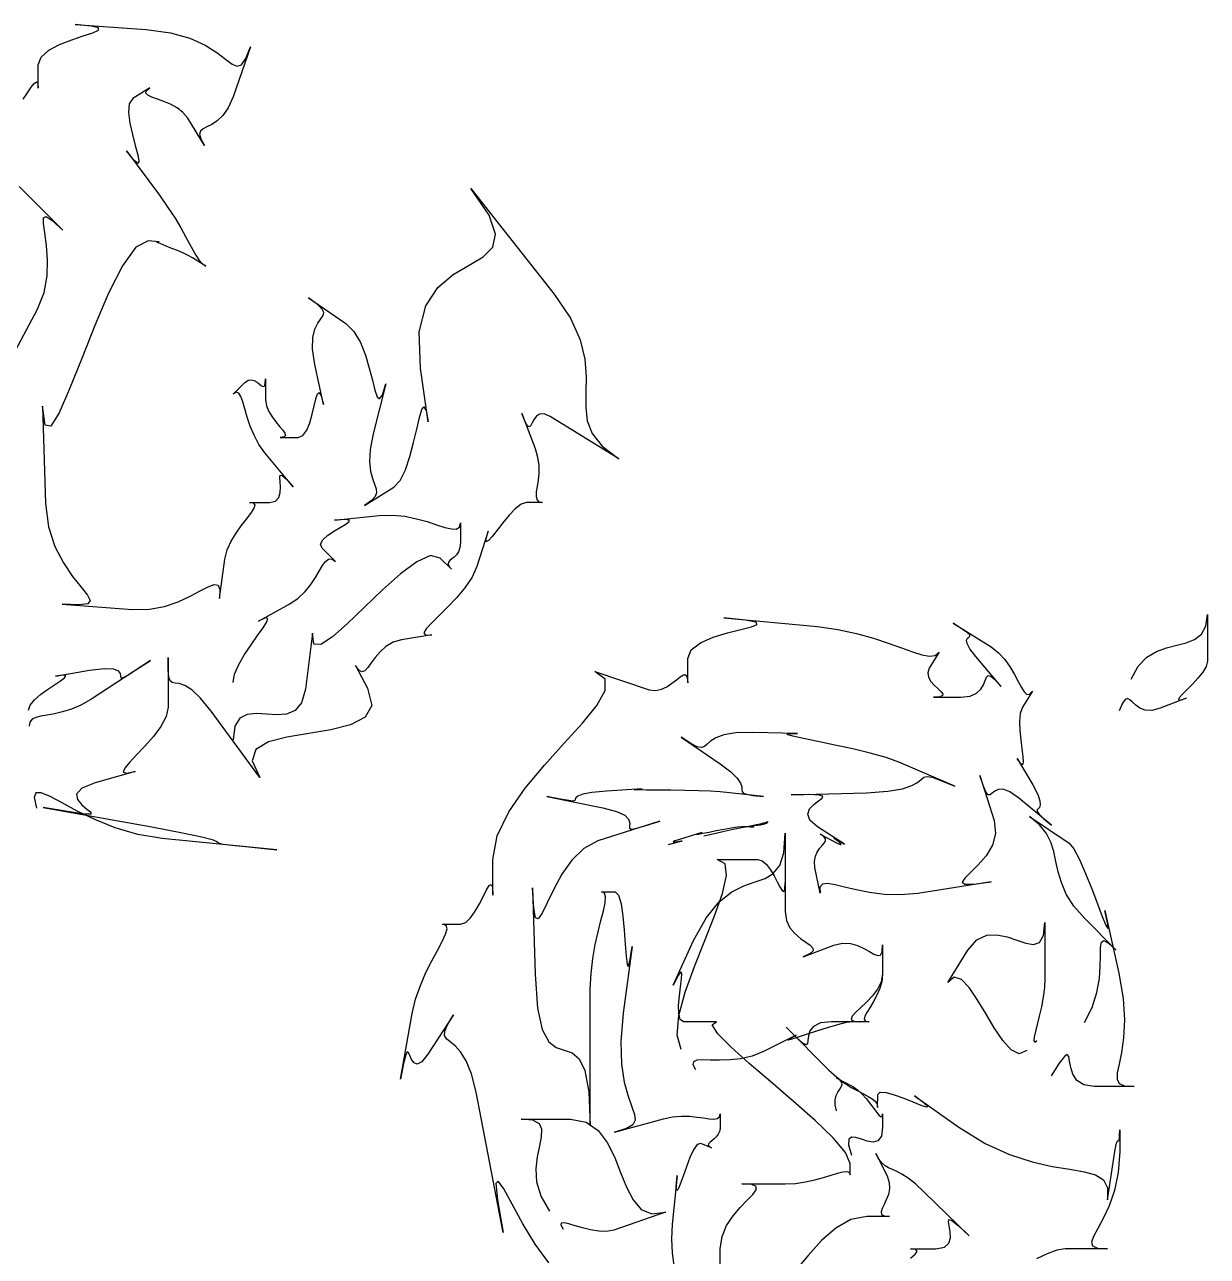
# Model space of a CAD drawing. Extents: x 20 to 243, y 20 to 241.
# Drawn here: x 181.86 to 218.28, y 187.78 to 225.73 of the extents above; entities that cross this region are included whole.
import ezdxf

# ---------------------------------------------------------------- set-up
doc = ezdxf.new("R2010")
doc.units = 0

msp = doc.modelspace()

# ---------------------------------------------------------------- linework, layer by layer
for points in [[(181.817, 223.434), (181.949, 223.629), (182.063, 223.795), (182.155, 223.913), (182.224, 223.961), (182.267, 223.918), (182.282, 223.764), (182.282, 224.487), (182.373, 224.728), (182.61, 224.935), (182.941, 225.109), (183.312, 225.255), (183.67, 225.377), (183.963, 225.476), (184.137, 225.557), (184.138, 225.624), (183.915, 225.679), (183.414, 225.726), (185.607, 225.579), (186.355, 225.478), (186.952, 225.304), (187.419, 225.09), (187.778, 224.866), (188.049, 224.663), (188.253, 224.512), (188.411, 224.443), (188.545, 224.489), (188.675, 224.679), (188.822, 225.046), (188.279, 223.498), (188.13, 223.162), (187.963, 222.923), (187.791, 222.759), (187.625, 222.65), (187.476, 222.575), (187.357, 222.515), (187.278, 222.447), (187.252, 222.352), (187.291, 222.21), (187.405, 221.999), (186.885, 222.839), (186.739, 223.017), (186.557, 223.158), (186.354, 223.271), (186.146, 223.36), (185.951, 223.432), (185.783, 223.495), (185.66, 223.554), (185.597, 223.616), (185.61, 223.687), (185.715, 223.774), (185.191, 223.45), (185.081, 223.286), (185.06, 223.022), (185.101, 222.695), (185.18, 222.342), (185.271, 222.003), (185.347, 221.715), (185.384, 221.517), (185.356, 221.445), (185.236, 221.537), (185, 221.833), (186.011, 220.467), (186.276, 220.093), (186.494, 219.759), (186.672, 219.463), (186.817, 219.203), (186.938, 218.977), (187.042, 218.783), (187.137, 218.619), (187.231, 218.482), (187.33, 218.371), (187.445, 218.283), (187.032, 218.539), (186.894, 218.616), (186.735, 218.692), (186.565, 218.765), (186.396, 218.833), (186.238, 218.894), (186.103, 218.947), (186.001, 218.989), (185.944, 219.018), (185.942, 219.033), (186.006, 219.032), (185.669, 219.065), (185.285, 218.869), (184.873, 218.291), (184.447, 217.448), (184.024, 216.457), (183.62, 215.435), (183.249, 214.5), (182.928, 213.768), (182.671, 213.358), (182.496, 213.386), (182.417, 213.97), (182.502, 210.968), (182.593, 210.255), (182.792, 209.648), (183.055, 209.14), (183.34, 208.725), (183.601, 208.398), (183.794, 208.152), (183.877, 207.983), (183.805, 207.883), (183.534, 207.847), (183.02, 207.869), (185.186, 207.704), (185.704, 207.713), (186.173, 207.803), (186.592, 207.946), (186.956, 208.113), (187.264, 208.276), (187.512, 208.407), (187.699, 208.478), (187.82, 208.459), (187.874, 208.322), (187.858, 208.04), (188.032, 209.256), (188.103, 209.539), (188.223, 209.808), (188.372, 210.059), (188.535, 210.288), (188.693, 210.492), (188.828, 210.667), (188.922, 210.81), (188.959, 210.916), (188.92, 210.983), (188.787, 211.006), (189.405, 211.006), (189.588, 211.048), (189.691, 211.156), (189.736, 211.307), (189.741, 211.476), (189.729, 211.638), (189.72, 211.769), (189.735, 211.843), (189.793, 211.838), (189.917, 211.728), (190.127, 211.488), (189.262, 212.53), (189.075, 212.794), (188.927, 213.075), (188.811, 213.358), (188.72, 213.632), (188.646, 213.884), (188.582, 214.099), (188.521, 214.266), (188.457, 214.371), (188.381, 214.401), (188.286, 214.344), (188.64, 214.697), (188.743, 214.769), (188.842, 214.783), (188.934, 214.757), (189.018, 214.706), (189.093, 214.648), (189.158, 214.598), (189.21, 214.573), (189.249, 214.59), (189.274, 214.665), (189.282, 214.814), (189.282, 214.173), (189.31, 213.984), (189.382, 213.805), (189.483, 213.638), (189.599, 213.485), (189.713, 213.349), (189.811, 213.232), (189.877, 213.137), (189.896, 213.066), (189.853, 213.021), (189.732, 213.006), (190.282, 213.006), (190.43, 213.068), (190.549, 213.23), (190.643, 213.459), (190.718, 213.719), (190.779, 213.976), (190.832, 214.197), (190.881, 214.346), (190.933, 214.388), (190.992, 214.291), (191.064, 214.019), (190.797, 215.256), (190.729, 215.729), (190.739, 216.084), (190.802, 216.342), (190.894, 216.526), (190.987, 216.659), (191.058, 216.76), (191.08, 216.854), (191.028, 216.962), (190.878, 217.105), (190.603, 217.307), (191.756, 216.514), (192.004, 216.267), (192.201, 215.93), (192.355, 215.542), (192.475, 215.142), (192.57, 214.769), (192.649, 214.462), (192.72, 214.258), (192.794, 214.196), (192.878, 214.316), (192.981, 214.655), (192.595, 213.115), (192.504, 212.64), (192.484, 212.263), (192.513, 211.968), (192.57, 211.74), (192.634, 211.564), (192.684, 211.423), (192.699, 211.304), (192.658, 211.189), (192.54, 211.064), (192.323, 210.913), (193.232, 211.475), (193.428, 211.683), (193.592, 212.012), (193.729, 212.417), (193.842, 212.85), (193.938, 213.267), (194.019, 213.62), (194.09, 213.865), (194.157, 213.954), (194.223, 213.842), (194.292, 213.483), (194.049, 215.143), (194.007, 216.261), (194.213, 217.067), (194.589, 217.631), (195.06, 218.023), (195.549, 218.313), (195.981, 218.571), (196.279, 218.867), (196.366, 219.271), (196.167, 219.852), (195.605, 220.682), (198.166, 217.426), (198.668, 216.679), (198.966, 216.012), (199.11, 215.415), (199.153, 214.877), (199.146, 214.389), (199.14, 213.941), (199.186, 213.523), (199.337, 213.124), (199.644, 212.736), (200.158, 212.347), (198.043, 213.654), (197.858, 213.734), (197.72, 213.728), (197.62, 213.663), (197.548, 213.565), (197.495, 213.46), (197.451, 213.374), (197.406, 213.333), (197.35, 213.363), (197.275, 213.49), (197.17, 213.741), (197.581, 212.67), (197.659, 212.401), (197.692, 212.146), (197.692, 211.907), (197.672, 211.689), (197.643, 211.495), (197.619, 211.328), (197.611, 211.193), (197.633, 211.091), (197.696, 211.028), (197.814, 211.006), (197.318, 211.006), (197.155, 210.952), (196.971, 210.809), (196.778, 210.608), (196.588, 210.379), (196.411, 210.152), (196.259, 209.958), (196.144, 209.827), (196.077, 209.79), (196.07, 209.876), (196.134, 210.115), (195.789, 209.026), (195.641, 208.699), (195.422, 208.375), (195.161, 208.064), (194.883, 207.774), (194.616, 207.512), (194.388, 207.287), (194.225, 207.108), (194.155, 206.982), (194.204, 206.918), (194.4, 206.925), (193.471, 206.776), (193.206, 206.698), (192.987, 206.568), (192.807, 206.405), (192.658, 206.23), (192.535, 206.061), (192.43, 205.917), (192.336, 205.819), (192.247, 205.784), (192.155, 205.833), (192.053, 205.985), (192.416, 205.287), (192.549, 204.752), (192.349, 204.386), (191.901, 204.148), (191.293, 203.994), (190.61, 203.884), (189.94, 203.775), (189.368, 203.627), (188.981, 203.397), (188.865, 203.044), (189.106, 202.526), (187.608, 204.575), (187.28, 204.977), (187.011, 205.228), (186.794, 205.364), (186.624, 205.423), (186.496, 205.441), (186.404, 205.455), (186.342, 205.504), (186.305, 205.623), (186.287, 205.851), (186.282, 206.224), (186.282, 204.697), (186.22, 204.406), (186.058, 204.1), (185.829, 203.793), (185.569, 203.497), (185.312, 203.226), (185.091, 202.994), (184.943, 202.813), (184.9, 202.698), (184.997, 202.662), (185.27, 202.717), (184.032, 202.364), (183.62, 202.196), (183.464, 202.021), (183.489, 201.85), (183.62, 201.692), (183.782, 201.558), (183.9, 201.459), (183.899, 201.404), (183.704, 201.403), (183.24, 201.467), (182.432, 201.606), (185.782, 201.006), (186.727, 200.829), (187.317, 200.702), (187.639, 200.616), (187.778, 200.561), (187.822, 200.526), (187.857, 200.502), (187.969, 200.478), (188.244, 200.443), (188.77, 200.389), (189.633, 200.304), (186.099, 200.648), (185.344, 200.774), (184.65, 200.979), (184.026, 201.231), (183.479, 201.497), (183.017, 201.745), (182.646, 201.943), (182.375, 202.058), (182.211, 202.058), (182.161, 201.912), (182.233, 201.586)], [(180.81, 214.256), (182.259, 216.963), (182.462, 217.473), (182.554, 217.985), (182.567, 218.477), (182.532, 218.925), (182.48, 219.307), (182.441, 219.598), (182.446, 219.775), (182.527, 219.816), (182.714, 219.696), (183.038, 219.393), (181.696, 220.735)], [(188.282, 205.456), (188.33, 205.718), (188.456, 206.011), (188.632, 206.317), (188.834, 206.62), (189.033, 206.901), (189.204, 207.142), (189.319, 207.324), (189.352, 207.431), (189.277, 207.444), (189.066, 207.345), (190.024, 207.881), (190.285, 208.059), (190.499, 208.262), (190.673, 208.477), (190.816, 208.691), (190.934, 208.889), (191.036, 209.059), (191.129, 209.188), (191.221, 209.261), (191.32, 209.266), (191.432, 209.189), (191.025, 209.596), (190.974, 209.723), (191.041, 209.856), (191.188, 209.99), (191.38, 210.117), (191.58, 210.234), (191.75, 210.334), (191.855, 210.412), (191.858, 210.463), (191.721, 210.479), (191.409, 210.457), (192.783, 210.603), (193.187, 210.616), (193.571, 210.578), (193.929, 210.504), (194.257, 210.412), (194.548, 210.318), (194.798, 210.237), (195.002, 210.186), (195.154, 210.181), (195.249, 210.239), (195.282, 210.375), (195.282, 209.771), (195.265, 209.611), (195.22, 209.487), (195.158, 209.392), (195.086, 209.32), (195.015, 209.262), (194.954, 209.213), (194.914, 209.164), (194.902, 209.109), (194.929, 209.041), (195.003, 208.951), (194.663, 209.292), (194.362, 209.366), (193.94, 209.178), (193.436, 208.802), (192.886, 208.31), (192.328, 207.774), (191.799, 207.267), (191.338, 206.861), (190.981, 206.629), (190.766, 206.642), (190.731, 206.974), (190.507, 205.256), (190.39, 204.835), (190.189, 204.591), (189.926, 204.48), (189.626, 204.457), (189.309, 204.479), (189, 204.5), (188.72, 204.475), (188.492, 204.361), (188.338, 204.113), (188.282, 203.686)], [(198.003, 187.578), (197.585, 188.149), (197.204, 188.782), (196.877, 189.381), (196.62, 189.851), (196.448, 190.095), (196.377, 190.017), (196.423, 189.522), (196.602, 188.514), (195.767, 192.838), (195.625, 193.395), (195.459, 193.796), (195.284, 194.072), (195.115, 194.257), (194.966, 194.381), (194.854, 194.476), (194.792, 194.576), (194.797, 194.711), (194.883, 194.914), (195.064, 195.216), (194.282, 194.006), (194.095, 193.77), (193.955, 193.695), (193.853, 193.734), (193.78, 193.839), (193.727, 193.963), (193.685, 194.06), (193.645, 194.082), (193.596, 193.982), (193.531, 193.714), (193.44, 193.23), (193.797, 195.256), (193.903, 195.701), (194.05, 196.123), (194.221, 196.517), (194.4, 196.877), (194.571, 197.198), (194.717, 197.474), (194.823, 197.698), (194.872, 197.865), (194.847, 197.97), (194.732, 198.006), (195.282, 198.006), (195.444, 198.061), (195.597, 198.205), (195.741, 198.408), (195.872, 198.64), (195.988, 198.869), (196.088, 199.064), (196.17, 199.197), (196.231, 199.235), (196.269, 199.148), (196.282, 198.906), (196.282, 200.006), (196.415, 200.732), (196.769, 201.47), (197.276, 202.202), (197.869, 202.912), (198.478, 203.585), (199.038, 204.202), (199.479, 204.748), (199.734, 205.207), (199.736, 205.561), (199.416, 205.795), (201.095, 205.235), (201.287, 205.209), (201.469, 205.246), (201.639, 205.327), (201.795, 205.433), (201.933, 205.542), (202.052, 205.636), (202.149, 205.693), (202.221, 205.695), (202.266, 205.621), (202.282, 205.451), (202.282, 206.199), (202.391, 206.466), (202.674, 206.681), (203.067, 206.852), (203.503, 206.986), (203.918, 207.092), (204.247, 207.176), (204.423, 207.247), (204.383, 207.312), (204.06, 207.378), (203.389, 207.453), (206.276, 207.178), (206.907, 207.092), (207.48, 206.969), (207.997, 206.823), (208.456, 206.67), (208.859, 206.523), (209.205, 206.397), (209.494, 206.307), (209.726, 206.266), (209.902, 206.291), (210.022, 206.394), (209.717, 205.902), (209.67, 205.757), (209.695, 205.619), (209.771, 205.491), (209.875, 205.374), (209.985, 205.269), (210.08, 205.179), (210.136, 205.106), (210.131, 205.052), (210.044, 205.018), (209.851, 205.006), (210.692, 205.006), (210.978, 205.04), (211.177, 205.129), (211.308, 205.251), (211.39, 205.387), (211.442, 205.516), (211.485, 205.618), (211.536, 205.671), (211.616, 205.656), (211.743, 205.552), (211.937, 205.338), (211.156, 206.256), (210.97, 206.498), (210.882, 206.661), (210.866, 206.763), (210.893, 206.822), (210.937, 206.856), (210.97, 206.883), (210.965, 206.921), (210.895, 206.989), (210.732, 207.104), (210.45, 207.284), (211.622, 206.554), (211.853, 206.375), (212.047, 206.163), (212.209, 205.934), (212.345, 205.704), (212.459, 205.489), (212.557, 205.305), (212.644, 205.167), (212.726, 205.091), (212.809, 205.095), (212.897, 205.192), (212.588, 204.692), (212.521, 204.504), (212.498, 204.258), (212.507, 203.977), (212.535, 203.686), (212.57, 203.41), (212.599, 203.174), (212.612, 203.002), (212.594, 202.918), (212.535, 202.948), (212.421, 203.115), (212.904, 202.3), (213.058, 202.009), (213.128, 201.81), (213.137, 201.685), (213.11, 201.61), (213.068, 201.566), (213.037, 201.531), (213.04, 201.484), (213.1, 201.404), (213.241, 201.27), (213.487, 201.061), (212.467, 201.905), (212.197, 202.093), (211.993, 202.168), (211.843, 202.164), (211.734, 202.112), (211.655, 202.045), (211.593, 201.994), (211.536, 201.992), (211.473, 202.07), (211.391, 202.26), (211.278, 202.594), (211.719, 201.203), (211.763, 200.804), (211.662, 200.44), (211.467, 200.116), (211.227, 199.837), (210.992, 199.605), (210.811, 199.426), (210.735, 199.303), (210.813, 199.24), (211.095, 199.241), (211.63, 199.311), (209.368, 198.96), (208.832, 198.912), (208.332, 198.926), (207.875, 198.984), (207.467, 199.066), (207.112, 199.152), (206.818, 199.223), (206.589, 199.26), (206.432, 199.242), (206.352, 199.151), (206.356, 198.968), (206.198, 199.756), (206.183, 199.945), (206.211, 200.102), (206.268, 200.232), (206.342, 200.34), (206.417, 200.43), (206.482, 200.508), (206.522, 200.577), (206.525, 200.644), (206.475, 200.713), (206.361, 200.788), (206.865, 200.521), (206.972, 200.47), (207.005, 200.465), (206.984, 200.494), (206.931, 200.543), (206.866, 200.597), (206.811, 200.644), (206.786, 200.668), (206.814, 200.657), (206.913, 200.597), (207.107, 200.473), (206.282, 201.006), (206.04, 201.217), (205.975, 201.403), (206.033, 201.562), (206.161, 201.697), (206.308, 201.806), (206.42, 201.891), (206.444, 201.952), (206.328, 201.989), (206.02, 202.004), (205.465, 201.995), (207.782, 202.061), (208.44, 202.105), (208.893, 202.182), (209.185, 202.278), (209.361, 202.378), (209.467, 202.469), (209.547, 202.535), (209.646, 202.562), (209.809, 202.536), (210.08, 202.442), (210.506, 202.265), (208.782, 203.006), (208.39, 203.146), (207.903, 203.282), (207.362, 203.411), (206.811, 203.53), (206.291, 203.637), (205.846, 203.728), (205.518, 203.802), (205.348, 203.855), (205.381, 203.886), (205.657, 203.89), (204.282, 203.92), (203.764, 203.905), (203.396, 203.843), (203.147, 203.752), (202.984, 203.65), (202.877, 203.555), (202.795, 203.482), (202.704, 203.45), (202.575, 203.477), (202.376, 203.579), (202.076, 203.774), (203.282, 202.949), (203.607, 202.703), (203.805, 202.507), (203.906, 202.356), (203.943, 202.241), (203.949, 202.156), (203.954, 202.094), (203.991, 202.049), (204.093, 202.012), (204.29, 201.979), (204.615, 201.94), (203.282, 202.083), (202.985, 202.105), (202.61, 202.12), (202.192, 202.129), (201.764, 202.135), (201.36, 202.138), (201.014, 202.141), (200.759, 202.145), (200.63, 202.153), (200.66, 202.165), (200.882, 202.183), (199.782, 202.109), (199.332, 202.066), (199.052, 202.012), (198.902, 201.954), (198.838, 201.899), (198.82, 201.852), (198.805, 201.818), (198.752, 201.805), (198.617, 201.817), (198.361, 201.862), (197.939, 201.944), (199.664, 201.6), (200.091, 201.486), (200.342, 201.364), (200.462, 201.241), (200.497, 201.127), (200.49, 201.033), (200.488, 200.968), (200.535, 200.941), (200.676, 200.962), (200.957, 201.04), (201.422, 201.185), (199.514, 200.58), (199.082, 200.347), (198.715, 199.984), (198.408, 199.546), (198.156, 199.09), (197.954, 198.672), (197.796, 198.348), (197.678, 198.175), (197.593, 198.209), (197.538, 198.507), (197.505, 199.125), (197.58, 196.47), (197.657, 195.424), (197.803, 194.763), (198.001, 194.39), (198.231, 194.209), (198.476, 194.125), (198.718, 194.043), (198.937, 193.865), (199.117, 193.497), (199.238, 192.842), (199.282, 191.805), (199.282, 196.006), (199.303, 196.491), (199.358, 196.952), (199.435, 197.382), (199.523, 197.775), (199.61, 198.125), (199.684, 198.425), (199.734, 198.67), (199.749, 198.852), (199.716, 198.967), (199.624, 199.006), (200.042, 199.006), (200.151, 198.903), (200.23, 198.634), (200.288, 198.254), (200.328, 197.822), (200.358, 197.394), (200.385, 197.027), (200.413, 196.78), (200.449, 196.709), (200.5, 196.871), (200.572, 197.323), (200.292, 195.267), (200.219, 194.396), (200.241, 193.694), (200.326, 193.139), (200.443, 192.711), (200.56, 192.387), (200.645, 192.147), (200.667, 191.969), (200.593, 191.832), (200.391, 191.716), (200.031, 191.598), (201.532, 192.017), (201.815, 192.075), (202.084, 192.096), (202.335, 192.09), (202.564, 192.068), (202.768, 192.039), (202.943, 192.014), (203.086, 192.005), (203.192, 192.02), (203.259, 192.071), (203.282, 192.169), (203.282, 191.756), (203.266, 191.642), (203.222, 191.545), (203.161, 191.462), (203.091, 191.393), (203.022, 191.334), (202.963, 191.284), (202.923, 191.239), (202.912, 191.198), (202.938, 191.159), (203.011, 191.119), (202.68, 191.256), (202.575, 191.221), (202.463, 191.061), (202.349, 190.818), (202.239, 190.532), (202.137, 190.247), (202.05, 190.002), (201.983, 189.841), (201.941, 189.804), (201.93, 189.932), (201.955, 190.269), (201.806, 188.756), (201.786, 188.312), (201.807, 187.889), (201.857, 187.495)], [(215.94, 205.557), (216.153, 205.958), (216.417, 206.234), (216.714, 206.413), (217.027, 206.528), (217.339, 206.608), (217.632, 206.683), (217.891, 206.785), (218.097, 206.943), (218.233, 207.188), (218.282, 207.551), (218.282, 206.113), (218.242, 205.953), (218.138, 205.776), (217.991, 205.592), (217.823, 205.41), (217.657, 205.243), (217.515, 205.099), (217.419, 204.989), (217.392, 204.924), (217.455, 204.914), (217.63, 204.97), (216.833, 204.664), (216.572, 204.598), (216.365, 204.606), (216.203, 204.667), (216.076, 204.756), (215.977, 204.85), (215.895, 204.926), (215.822, 204.962), (215.75, 204.933), (215.668, 204.816), (215.568, 204.588)], [(181.982, 204.606), (182.029, 204.76), (182.162, 204.922), (182.352, 205.085), (182.569, 205.241), (182.784, 205.384), (182.969, 205.506), (183.093, 205.601), (183.127, 205.662), (183.043, 205.682), (182.811, 205.654), (183.865, 205.836), (184.322, 205.89), (184.601, 205.875), (184.746, 205.815), (184.802, 205.734), (184.812, 205.656), (184.822, 205.604), (184.874, 205.602), (185.015, 205.674), (185.287, 205.843), (185.735, 206.134), (183.899, 204.935), (183.593, 204.761), (183.302, 204.638), (183.028, 204.553), (182.778, 204.496), (182.554, 204.455), (182.362, 204.42), (182.206, 204.379), (182.091, 204.322), (182.021, 204.236), (182, 204.111)], [(202.782, 200.731), (203.103, 200.807), (203.404, 200.875), (203.682, 200.935), (203.935, 200.986), (204.159, 201.032), (204.351, 201.07), (204.508, 201.103), (204.628, 201.131), (204.708, 201.155), (204.745, 201.174), (204.699, 201.115), (204.667, 201.097), (204.606, 201.08), (204.526, 201.065), (204.438, 201.051), (204.352, 201.038), (204.279, 201.027), (204.228, 201.018), (204.21, 201.012), (204.236, 201.007), (204.315, 201.006), (203.949, 201.006), (203.807, 200.996), (203.614, 200.968), (203.392, 200.929), (203.16, 200.884), (202.939, 200.84), (202.75, 200.803), (202.613, 200.777), (202.548, 200.77), (202.577, 200.787), (202.72, 200.833), (202.032, 200.622), (201.885, 200.574), (201.837, 200.55), (201.861, 200.545), (201.929, 200.552), (202.012, 200.563), (202.082, 200.573), (202.113, 200.574), (202.075, 200.56), (201.941, 200.524), (201.682, 200.46)], [(214.499, 194.981), (214.736, 195.448), (214.881, 195.905), (214.956, 196.334), (214.984, 196.719), (214.989, 197.045), (214.993, 197.295), (215.021, 197.453), (215.094, 197.503), (215.238, 197.429), (215.474, 197.214), (214.507, 198.181), (214.17, 198.57), (213.938, 198.939), (213.786, 199.291), (213.688, 199.625), (213.619, 199.943), (213.553, 200.246), (213.464, 200.534), (213.328, 200.809), (213.118, 201.072), (212.808, 201.323), (214.032, 200.505), (214.175, 200.327), (214.346, 199.998), (214.532, 199.571), (214.72, 199.101), (214.896, 198.642), (215.047, 198.249), (215.159, 197.976), (215.219, 197.879), (215.214, 198.012), (215.13, 198.429), (215.556, 196.505), (215.687, 195.723), (215.726, 195.061), (215.7, 194.508), (215.637, 194.058), (215.564, 193.7), (215.51, 193.427), (215.502, 193.23), (215.567, 193.1), (215.734, 193.028), (216.03, 193.006), (214.798, 193.006), (214.478, 193.06), (214.268, 193.198), (214.143, 193.388), (214.076, 193.596), (214.041, 193.788), (214.015, 193.931), (213.97, 193.991), (213.881, 193.934), (213.724, 193.727), (213.472, 193.337)], [(203.282, 186.906), (203.282, 188.006), (203.337, 188.386), (203.479, 188.726), (203.678, 189.026), (203.901, 189.286), (204.115, 189.506), (204.29, 189.686), (204.393, 189.826), (204.391, 189.926), (204.254, 189.986), (203.949, 190.006), (205.282, 190.006), (205.605, 190.023), (205.912, 190.069), (206.199, 190.133), (206.461, 190.207), (206.695, 190.279), (206.895, 190.341), (207.058, 190.383), (207.18, 190.395), (207.256, 190.367), (207.282, 190.291), (207.282, 190.639), (207.139, 190.972), (206.757, 191.426), (206.201, 191.965), (205.541, 192.551), (204.844, 193.148), (204.177, 193.719), (203.609, 194.227), (203.206, 194.635), (203.038, 194.907), (203.17, 195.006), (202.15, 195.006), (202.048, 195.075), (202.004, 195.255), (202.001, 195.509), (202.025, 195.798), (202.059, 196.084), (202.088, 196.329), (202.096, 196.494), (202.067, 196.542), (201.986, 196.434), (201.838, 196.131), (202.464, 197.506), (202.856, 198.22), (203.251, 198.703), (203.64, 199.01), (204.012, 199.196), (204.356, 199.314), (204.661, 199.421), (204.917, 199.569), (205.113, 199.815), (205.238, 200.213), (205.282, 200.816), (205.282, 198.399), (205.323, 198.123), (205.43, 197.898), (205.58, 197.718), (205.749, 197.573), (205.913, 197.456), (206.049, 197.359), (206.132, 197.273), (206.14, 197.191), (206.048, 197.103), (205.832, 197.003), (206.782, 197.368), (207.046, 197.429), (207.289, 197.417), (207.509, 197.354), (207.705, 197.262), (207.875, 197.164), (208.017, 197.083), (208.131, 197.041), (208.214, 197.059), (208.265, 197.161), (208.282, 197.369), (208.282, 196.475), (208.239, 196.237), (208.126, 196.012), (207.966, 195.801), (207.784, 195.609), (207.604, 195.437), (207.45, 195.29), (207.347, 195.171), (207.317, 195.081), (207.385, 195.025), (207.575, 195.006), (206.711, 195.006), (206.369, 194.966), (206.157, 194.862), (206.043, 194.72), (205.996, 194.566), (205.983, 194.426), (205.972, 194.325), (205.931, 194.29), (205.828, 194.347), (205.632, 194.52), (205.309, 194.836), (206.63, 193.515), (206.872, 193.294), (207.102, 193.119), (207.317, 192.98), (207.515, 192.871), (207.69, 192.782), (207.841, 192.705), (207.964, 192.632), (208.055, 192.556), (208.111, 192.467), (208.129, 192.357), (208.137, 192.765), (208.208, 192.837), (208.389, 192.824), (208.643, 192.753), (208.931, 192.648), (209.216, 192.534), (209.46, 192.436), (209.625, 192.381), (209.673, 192.393), (209.566, 192.497), (209.267, 192.719), (210.628, 191.756), (211.437, 191.257), (212.191, 190.913), (212.883, 190.688), (213.504, 190.549), (214.043, 190.458), (214.492, 190.382), (214.842, 190.285), (215.084, 190.131), (215.209, 189.885), (215.208, 189.512), (215.432, 191.006), (215.461, 191.169), (215.486, 191.267), (215.509, 191.318), (215.528, 191.337), (215.545, 191.339), (215.558, 191.342), (215.569, 191.361), (215.576, 191.411), (215.581, 191.51), (215.582, 191.673), (215.582, 191.006), (215.536, 190.357), (215.418, 189.801), (215.255, 189.332), (215.075, 188.945), (214.906, 188.634), (214.776, 188.392), (214.713, 188.214), (214.745, 188.095), (214.9, 188.027), (215.205, 188.006), (213.905, 188.006), (213.648, 187.965), (213.346, 187.857), (213.022, 187.704)], [(202.084, 194.151), (201.953, 194.591), (202.011, 195.196), (202.205, 195.916), (202.487, 196.702), (202.805, 197.504), (203.109, 198.272), (203.349, 198.956), (203.475, 199.506), (203.437, 199.873), (203.183, 200.006), (204.443, 200.006), (204.578, 199.962), (204.707, 199.846), (204.828, 199.683), (204.938, 199.497), (205.035, 199.313), (205.12, 199.156), (205.188, 199.049), (205.239, 199.019), (205.271, 199.088), (205.282, 199.283), (205.282, 198.399), (205.323, 198.123), (205.43, 197.898), (205.58, 197.718), (205.749, 197.573), (205.913, 197.456), (206.049, 197.359), (206.132, 197.273), (206.14, 197.191), (206.048, 197.103), (205.832, 197.003), (206.782, 197.368), (207.046, 197.429), (207.289, 197.417), (207.509, 197.354), (207.705, 197.262), (207.875, 197.164), (208.017, 197.083), (208.131, 197.041), (208.214, 197.059), (208.265, 197.161), (208.282, 197.369), (208.282, 196.475), (208.257, 196.237), (208.191, 196.012), (208.097, 195.801), (207.991, 195.609), (207.886, 195.437), (207.796, 195.29), (207.735, 195.171), (207.718, 195.081), (207.758, 195.025), (207.869, 195.006), (207.364, 195.006), (207.165, 194.981), (206.892, 194.914), (206.574, 194.821), (206.242, 194.714), (205.925, 194.609), (205.654, 194.519), (205.458, 194.458), (205.367, 194.44), (205.412, 194.48), (205.621, 194.592), (204.614, 194.085), (204.264, 193.946), (203.913, 193.865), (203.573, 193.828), (203.255, 193.82), (202.973, 193.824), (202.738, 193.828), (202.563, 193.816), (202.461, 193.772), (202.443, 193.683), (202.522, 193.533)], [(212.728, 194.118), (212.492, 194.02), (212.243, 194.141), (211.984, 194.425), (211.72, 194.815), (211.456, 195.255), (211.197, 195.687), (210.946, 196.056), (210.708, 196.304), (210.489, 196.375), (210.291, 196.212), (210.907, 197.208), (211.185, 197.527), (211.487, 197.671), (211.803, 197.687), (212.118, 197.62), (212.42, 197.516), (212.696, 197.422), (212.933, 197.383), (213.118, 197.447), (213.239, 197.657), (213.282, 198.062), (213.282, 196.339), (213.267, 196.055), (213.227, 195.759), (213.171, 195.464), (213.106, 195.181), (213.043, 194.923), (212.989, 194.702), (212.952, 194.529), (212.941, 194.417), (212.965, 194.378), (213.033, 194.423)], [(206.861, 192.256), (206.818, 192.444), (206.82, 192.6), (206.853, 192.729), (206.905, 192.835), (206.961, 192.923), (207.009, 192.999), (207.035, 193.068), (207.027, 193.135), (206.971, 193.204), (206.854, 193.281), (207.361, 193.006), (207.51, 192.905), (207.651, 192.774), (207.783, 192.626), (207.904, 192.474), (208.012, 192.329), (208.104, 192.206), (208.179, 192.116), (208.235, 192.071), (208.27, 192.084), (208.282, 192.169), (208.282, 191.756), (208.243, 191.476), (208.138, 191.335), (207.988, 191.297), (207.811, 191.325), (207.629, 191.385), (207.46, 191.439), (207.326, 191.453), (207.244, 191.39), (207.236, 191.215), (207.321, 190.892)], [(198.032, 189.168), (197.764, 189.629), (197.637, 190.066), (197.613, 190.473), (197.654, 190.845), (197.723, 191.176), (197.781, 191.459), (197.791, 191.69), (197.714, 191.862), (197.512, 191.969), (197.148, 192.006), (198.675, 192.006), (199.153, 191.911), (199.519, 191.655), (199.801, 191.282), (200.024, 190.837), (200.214, 190.364), (200.398, 189.908), (200.602, 189.513), (200.851, 189.222), (201.173, 189.082), (201.593, 189.135), (200.001, 188.585), (199.783, 188.545), (199.542, 188.552), (199.291, 188.594), (199.045, 188.655), (198.817, 188.721), (198.621, 188.777), (198.472, 188.809), (198.384, 188.803), (198.37, 188.743), (198.445, 188.616)], [(209.14, 187.716), (209.282, 187.838), (209.344, 187.929), (209.304, 187.986), (209.139, 188.006), (209.924, 188.006), (210.183, 188.054), (210.321, 188.177), (210.37, 188.348), (210.363, 188.536), (210.331, 188.712), (210.308, 188.849), (210.325, 188.915), (210.415, 188.883), (210.611, 188.723), (210.944, 188.406), (209.567, 189.756), (209.296, 190.005), (209.068, 190.183), (208.877, 190.307), (208.717, 190.392), (208.582, 190.453), (208.466, 190.506), (208.362, 190.566), (208.266, 190.648), (208.17, 190.769), (208.07, 190.944), (208.421, 190.256), (208.489, 190.054), (208.496, 189.862), (208.459, 189.683), (208.396, 189.519), (208.326, 189.373), (208.266, 189.248), (208.234, 189.146), (208.249, 189.07), (208.328, 189.022), (208.49, 189.006), (207.793, 189.006), (207.305, 188.908), (206.843, 188.644), (206.403, 188.262), (205.985, 187.807), (205.585, 187.326)]]:
    msp.add_lwpolyline(points)

doc.saveas('drawing.dxf')
